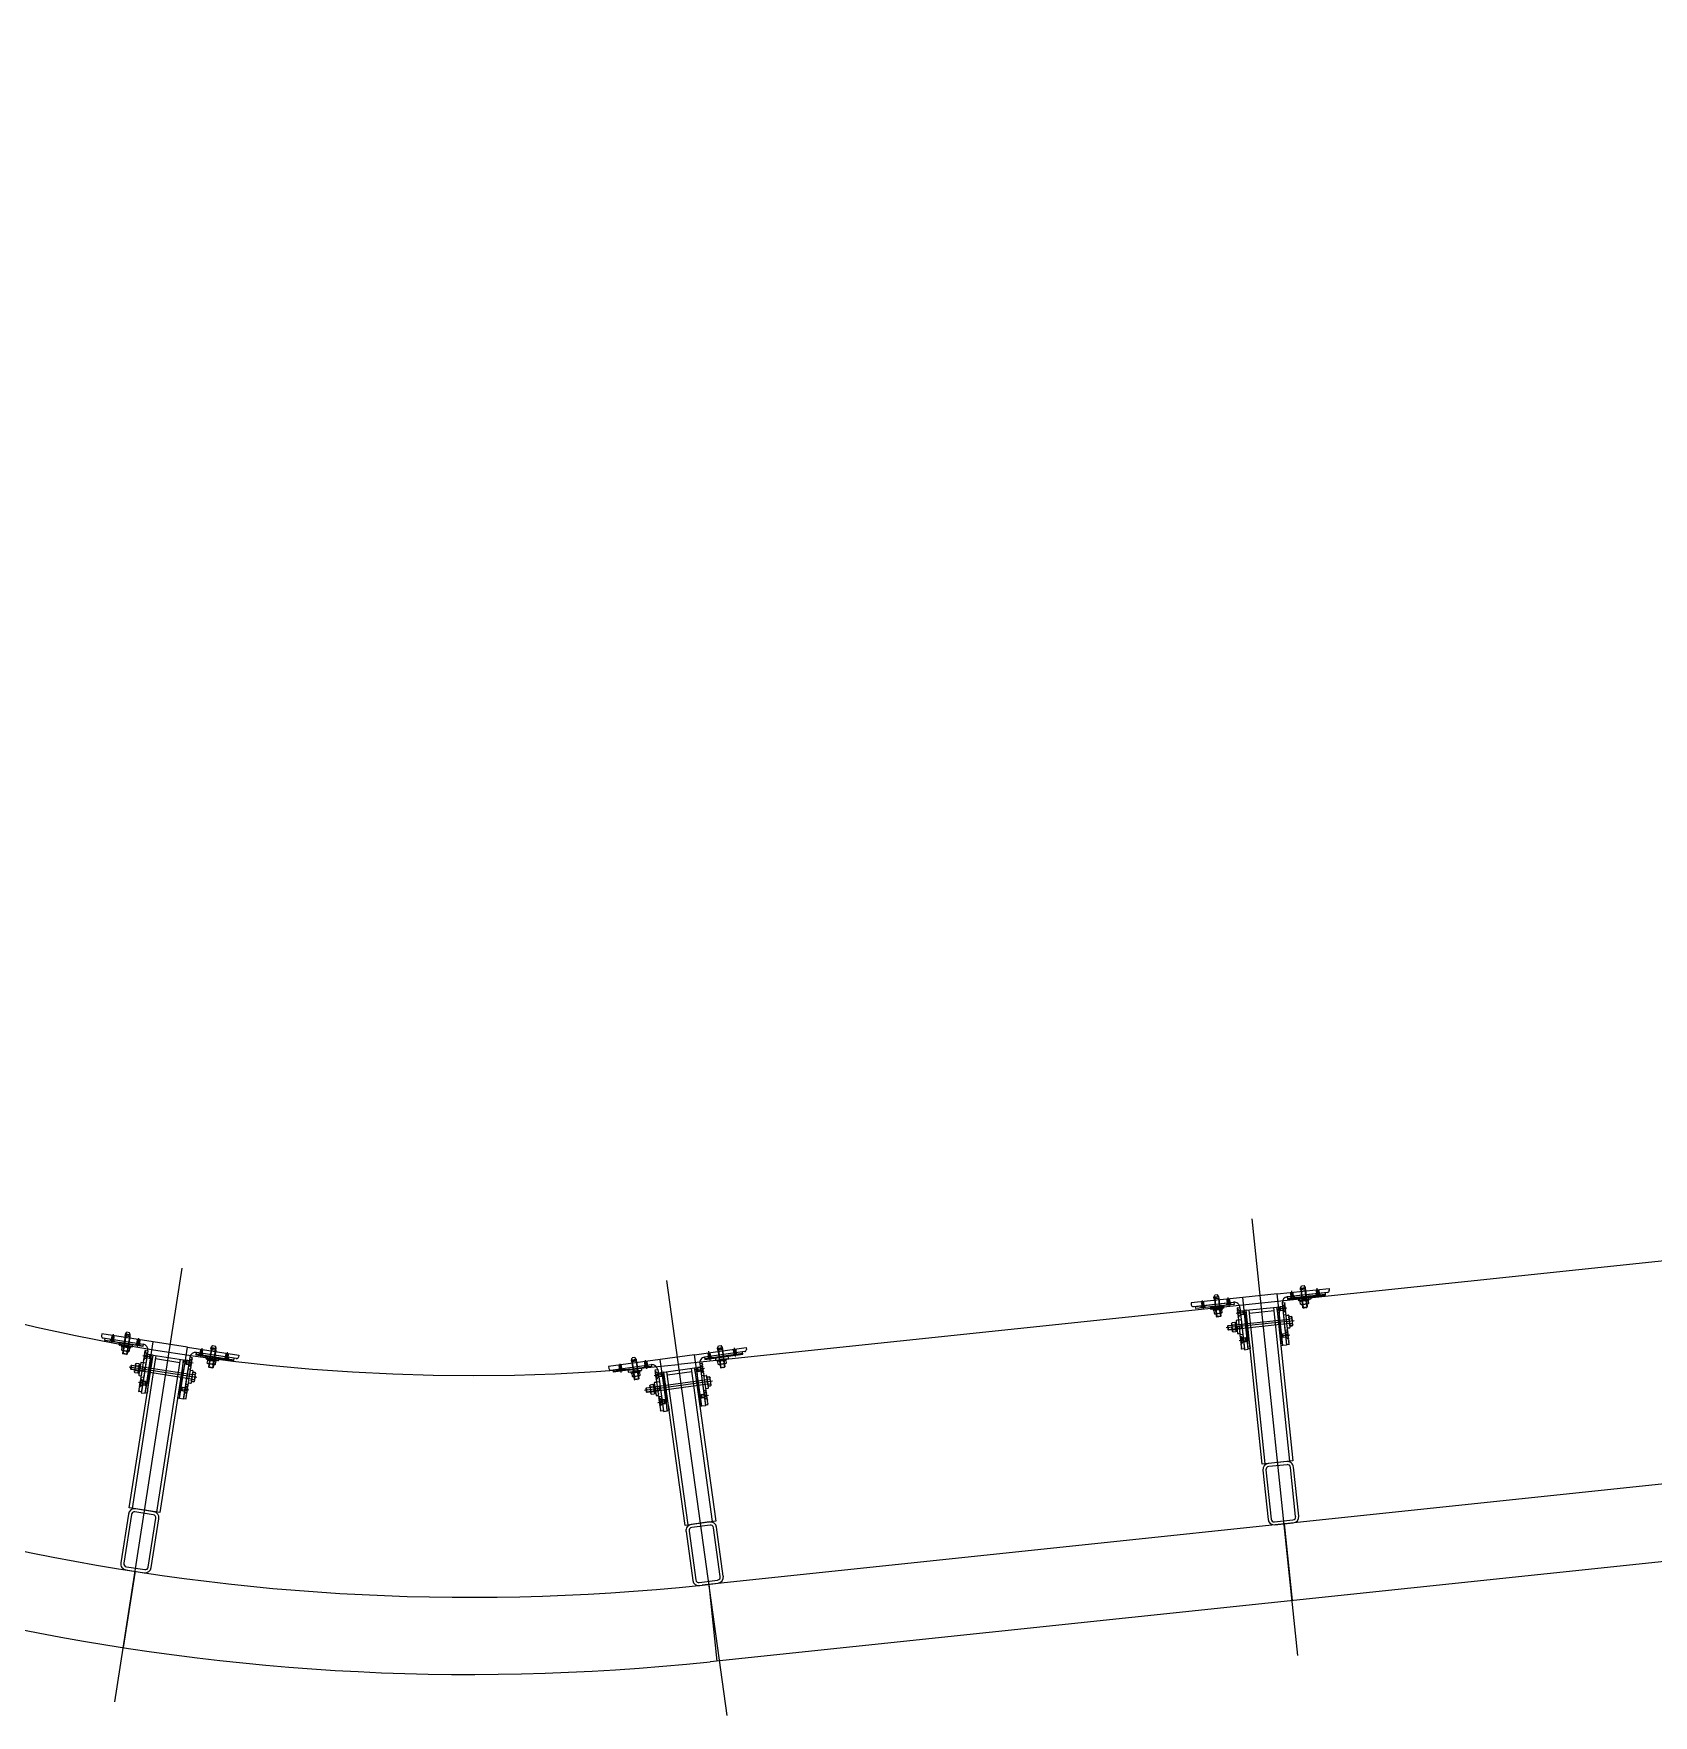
# Model space of a CAD drawing. Extents: x 809487 to 809680, y 818779 to 819225.
# Drawn here: x 809534.005 to 809538.206, y 818960.206 to 818964.567 of the extents above; entities that cross this region are included whole.
import ezdxf

# ---------------------------------------------------------------- set-up
doc = ezdxf.new("R2010")
doc.units = 0
for name, color, linetype in [('Default', 7, 'Continuous'), ('F-Glazing', 7, 'Continuous'), ('MAJ223__', 7, 'Continuous'), ('MAJ292_1', 7, 'Continuous'), ('MAJ292__', 7, 'Continuous'), ('MAJ314__scope', 7, 'Continuous'), ('MAJ318__', 7, 'Continuous'), ('MAJ322__', 7, 'Continuous'), ('MAJ325__', 7, 'Continuous'), ('MAJ520__', 7, 'Continuous'), ('WELDING', 7, 'Continuous')]:
    doc.layers.add(name, color=color, linetype=linetype)

# ---------------------------------------------------------------- blocks, each defined once
blk = doc.blocks.new('A$C62E2240C')
at = {"layer": 'MAJ223__'}
for p, q in [((-0.005, -0.01), (0.0181, -0.01)), ((0.005, -0.0058), (0.0135, -0.0058)), ((0.005, -0.0142), (0.0135, -0.0142)), ((0.0127, -0.005), (0.0127, -0.015))]:
    blk.add_line(p, q, dxfattribs=at)
blk.add_lwpolyline([(0, 0), (0.005, -0.005), (0.005, -0.015), (0, -0.02)], close=True, dxfattribs=at)
for points in [[(0, -0.0113), (0.0033, -0.0113), (0.0033, -0.0088), (0, -0.0088)], [(0.005, -0.005), (0.0127, -0.005), (0.0135, -0.0058), (0.0135, -0.0142), (0.0127, -0.015), (0.005, -0.015)]]:
    blk.add_lwpolyline(points, dxfattribs=at)
blk = doc.blocks.new('TM12NUT')
at = {"layer": 'Default'}
for p, q in [((0.0078, 0), (-0.0078, 0)), ((-0.0104, -0.0015), (-0.0104, -0.0085)), ((-0.0078, -0.01), (0.0078, -0.01)), ((-0.0052, -0.0085), (-0.0052, -0.0015)), ((0.0052, -0.0085), (0.0052, -0.0015)), ((0.0104, -0.0085), (0.0104, -0.0015))]:
    blk.add_line(p, q, dxfattribs=at)
for centre, radius, start, end in [((0, -0.0098), 0.00979, 57.7958, 122.2042), ((0.0078, -0.003), 0.00301, 30, 150), ((-0.0078, -0.003), 0.00301, 30, 150), ((-0.0078, -0.007), 0.00301, 210, 330), ((0, -0.0002), 0.00979, 237.7958, 302.2042), ((0.0078, -0.007), 0.00301, 210, 330)]:
    blk.add_arc(centre, radius, start, end, dxfattribs=at)
blk = doc.blocks.new('M12_WASH')
at = {"layer": 'Default'}
for p, q in [((0.0025, 0.0016), (0, 0.0009)), ((0, -0.0016), (0.0025, -0.0009))]:
    blk.add_line(p, q, dxfattribs=at)
blk.add_lwpolyline([(0, -0.012), (0.0025, -0.012), (0.0025, 0.012), (0, 0.012)], close=True, dxfattribs=at)
blk = doc.blocks.new('A$C392C4054')
at = {"layer": 'Default'}
for p, q in [((0.013, 0.05), (0, 0.05)), ((0.013, 0.047), (0, 0.047)), ((0.0016, 0.0468), (0.0016, 0)), ((0.0114, 0.0468), (0.0114, 0))]:
    blk.add_line(p, q, dxfattribs=at)
at = {"layer": 'MAJ292_1'}
for p, q in [((0.0005, 0.047), (0.0005, 0.0468)), ((0.0125, 0.047), (0.0125, 0.0468))]:
    blk.add_line(p, q, dxfattribs=at)
at = {"layer": 'MAJ318__'}
for p, q in [((0, 0.0517), (0.003, 0.057)), ((0, 0.0468), (0, 0.0517)), ((0.013, 0.0515), (0, 0.0515)), ((0.013, 0.0468), (0, 0.0468)), ((0.0005, 0.0468), (0.0005, 0.0011)), ((0.01, 0.057), (0.003, 0.057)), ((0.013, 0.0517), (0.01, 0.057)), ((0.0125, 0.0468), (0.0125, 0.0011)), ((0.013, 0.0468), (0.013, 0.0517)), ((0.0005, 0.0011), (0.0016, 0)), ((0.0125, 0.0011), (0.0005, 0.0011)), ((0.0054, 0), (0.0016, 0)), ((0.0065, 0.0011), (0.0054, 0)), ((0.0065, 0.0011), (0.0076, 0)), ((0.0114, 0), (0.0076, 0)), ((0.0114, 0), (0.0125, 0.0011))]:
    blk.add_line(p, q, dxfattribs=at)
blk = doc.blocks.new('M06MC13')
at = {"layer": 'Default'}
for p, q in [((-0.005, 0), (0.018, 0)), ((0.003, 0.0025), (0.013, 0.0025)), ((0.0125, -0.003), (0.0125, 0.003)), ((0.003, -0.0025), (0.013, -0.0025))]:
    blk.add_line(p, q, dxfattribs=at)
blk.add_lwpolyline([(0, -0.006), (0.003, -0.003), (0.003, 0.003), (0, 0.006)], close=True, dxfattribs=at)
for points in [[(0, 0.00075), (0.002, 0.00075), (0.002, -0.00075), (0, -0.00075)], [(0.003, -0.003), (0.0125, -0.003), (0.013, -0.0025), (0.013, 0.0025), (0.0125, 0.003), (0.003, 0.003)]]:
    blk.add_lwpolyline(points, dxfattribs=at)
blk = doc.blocks.new('M12HB160')
at = {"layer": 'Default'}
for p, q in [((-0.013, 0), (0.165, 0)), ((0.125, 0.005), (0.16, 0.005)), ((0.159, -0.006), (0.159, 0.006)), ((0.125, -0.005), (0.16, -0.005))]:
    blk.add_line(p, q, dxfattribs=at)
blk.add_lwpolyline([(-0.0065, -0.012), (-0.008, -0.0105), (-0.008, 0.0105), (-0.0065, 0.012), (0, 0.012), (0, -0.012)], close=True, dxfattribs=at)
for points in [[(-0.0064, 0.006), (0, 0.006), (0, 0.012), (-0.0064, 0.012)], [(0, -0.006), (0.159, -0.006), (0.16, -0.005), (0.16, 0.005), (0.159, 0.006), (0, 0.006)], [(0.124, -0.006), (0.125, -0.005), (0.125, 0.005), (0.124, 0.006)], [(-0.0064, -0.012), (0, -0.012), (0, -0.006), (-0.0064, -0.006)]]:
    blk.add_lwpolyline(points, dxfattribs=at)
for centre, radius, start, end in [((-0.0044, 0.009), 0.0036, 123.6264, 236.3736), ((0.004, 0), 0.012, 150, 210), ((-0.0044, -0.009), 0.0036, 123.6264, 236.3736)]:
    blk.add_arc(centre, radius, start, end, dxfattribs=at)
blk = doc.blocks.new('M12_NUT1')
at = {"layer": 'Default'}
blk.add_lwpolyline([(0.01, 0.0105), (0.01, -0.0105), (0.0085, -0.012), (0.0015, -0.012), (0, -0.0105), (0, 0.0105), (0.0015, 0.012), (0.0085, 0.012)], close=True, dxfattribs=at)
for points in [[(0.0016, 0.006), (0.0084, 0.006)], [(0.0016, 0.006), (0.0084, 0.006)], [(0.0084, -0.006), (0.0016, -0.006)], [(0.0084, -0.006), (0.0016, -0.006)]]:
    blk.add_lwpolyline(points, dxfattribs=at)
for centre, radius, start, end in [((0.0036, 0.009), 0.0036, 123.6264, 236.3736), ((0.012, 0), 0.012, 150, 210), ((0.0064, 0.009), 0.0036, 303.6264, 56.3736), ((-0.002, 0), 0.012, 330, 30), ((0.0036, -0.009), 0.0036, 123.6264, 236.3736), ((0.0064, -0.009), 0.0036, 303.6264, 56.3736)]:
    blk.add_arc(centre, radius, start, end, dxfattribs=at)

msp = doc.modelspace()

# ---------------------------------------------------------------- linework, layer by layer
at = {"layer": 'F-Glazing'}
for p, q in [((809537.2843, 818960.3614), (809537.1654, 818961.4932)), ((809534.2158, 818960.2408), (809534.3902, 818961.3654)), ((809535.8038, 818960.206), (809535.6474, 818961.3333)), ((809537.231, 818961.299), (809537.1415, 818961.2896)), ((809537.231, 818961.299), (809537.231, 818961.299)), ((809537.1588, 818961.2493), (809537.2225, 818961.2559)), ((809534.4041, 818961.1609), (809534.3151, 818961.1747)), ((809534.4041, 818961.1609), (809534.4041, 818961.1609)), ((809535.7195, 818961.1413), (809535.6303, 818961.129)), ((809535.7195, 818961.1413), (809535.7195, 818961.1413)), ((809534.3215, 818961.1312), (809534.3848, 818961.1214)), ((809535.649, 818961.0892), (809535.7124, 818961.098))]:
    msp.add_line(p, q, dxfattribs=at)
for points in [[(809537.15, 818961.2564), (809537.1451, 818961.2559), (809537.1605, 818961.1571), (809537.1555, 818961.1566)], [(809537.2296, 818961.2647), (809537.2346, 818961.2653), (809537.24, 818961.1655), (809537.245, 818961.166)], [(809534.3149, 818961.1404), (809534.3099, 818961.1411), (809534.2996, 818961.0418), (809534.2946, 818961.0425)], [(809534.3939, 818961.1281), (809534.3988, 818961.1273), (809534.3786, 818961.0295), (809534.3836, 818961.0287)], [(809535.64, 818961.096), (809535.635, 818961.0953), (809535.6537, 818960.9972), (809535.6487, 818960.9965)], [(809535.7192, 818961.107), (809535.7242, 818961.1077), (809535.7329, 818961.0082), (809535.7379, 818961.0089)]]:
    msp.add_lwpolyline(points, close=True, dxfattribs=at)
at = {"layer": 'MAJ223__'}
for points in [[(809537.1339, 818961.1942), (809537.1353, 818961.1959), (809537.1336, 818961.1972), (809537.135, 818961.1989), (809537.1333, 818961.2002), (809537.1346, 818961.2018), (809537.133, 818961.2032), (809537.1343, 818961.2048), (809537.1327, 818961.2062), (809537.134, 818961.2078), (809537.1324, 818961.2091), (809537.1337, 818961.2108), (809537.1321, 818961.2121), (809537.1334, 818961.2138), (809537.1317, 818961.2151), (809537.1331, 818961.2168), (809537.1314, 818961.2181), (809537.1328, 818961.2197), (809537.1311, 818961.2211), (809537.1324, 818961.2227), (809537.1308, 818961.2241), (809537.1321, 818961.2257), (809537.1305, 818961.227), (809537.1318, 818961.2287), (809537.1302, 818961.23), (809537.1315, 818961.2317), (809537.1375, 818961.2323), (809537.1415, 818961.1935), (809537.1356, 818961.1929)], [(809537.2582, 818961.2073), (809537.2566, 818961.2086), (809537.2579, 818961.2103), (809537.2563, 818961.2116), (809537.2576, 818961.2133), (809537.256, 818961.2146), (809537.2573, 818961.2162), (809537.2557, 818961.2176), (809537.257, 818961.2192), (809537.2553, 818961.2206), (809537.2567, 818961.2222), (809537.255, 818961.2235), (809537.2564, 818961.2252), (809537.2547, 818961.2265), (809537.2561, 818961.2282), (809537.2544, 818961.2295), (809537.2557, 818961.2312), (809537.2541, 818961.2325), (809537.2554, 818961.2341), (809537.2538, 818961.2355), (809537.2551, 818961.2371), (809537.2535, 818961.2385), (809537.2548, 818961.2401), (809537.2532, 818961.2414), (809537.2545, 818961.2431), (809537.2528, 818961.2444), (809537.2469, 818961.2438), (809537.2509, 818961.205), (809537.2569, 818961.2056)], [(809534.2834, 818961.0844), (809534.2851, 818961.0856), (809534.2839, 818961.0874), (809534.2856, 818961.0886), (809534.2843, 818961.0903), (809534.286, 818961.0916), (809534.2848, 818961.0933), (809534.2865, 818961.0945), (809534.2852, 818961.0963), (809534.287, 818961.0975), (809534.2857, 818961.0992), (809534.2874, 818961.1005), (809534.2862, 818961.1022), (809534.2879, 818961.1034), (809534.2866, 818961.1051), (809534.2883, 818961.1064), (809534.2871, 818961.1081), (809534.2888, 818961.1094), (809534.2875, 818961.1111), (809534.2893, 818961.1123), (809534.288, 818961.114), (809534.2897, 818961.1153), (809534.2885, 818961.117), (809534.2902, 818961.1183), (809534.2889, 818961.12), (809534.2906, 818961.1212), (809534.2966, 818961.1203), (809534.2906, 818961.0818), (809534.2847, 818961.0827)], [(809534.4069, 818961.0652), (809534.4057, 818961.067), (809534.4074, 818961.0682), (809534.4061, 818961.0699), (809534.4078, 818961.0712), (809534.4066, 818961.0729), (809534.4083, 818961.0741), (809534.4071, 818961.0758), (809534.4088, 818961.0771), (809534.4075, 818961.0788), (809534.4092, 818961.0801), (809534.408, 818961.0818), (809534.4097, 818961.083), (809534.4084, 818961.0847), (809534.4101, 818961.086), (809534.4089, 818961.0877), (809534.4106, 818961.089), (809534.4094, 818961.0907), (809534.4111, 818961.0919), (809534.4098, 818961.0936), (809534.4115, 818961.0949), (809534.4103, 818961.0966), (809534.412, 818961.0978), (809534.4107, 818961.0996), (809534.4124, 818961.1008), (809534.4112, 818961.1025), (809534.4053, 818961.1034), (809534.3993, 818961.0649), (809534.4052, 818961.064)], [(809535.6259, 818961.0334), (809535.6272, 818961.0351), (809535.6255, 818961.0363), (809535.6268, 818961.038), (809535.6251, 818961.0393), (809535.6264, 818961.041), (809535.6247, 818961.0423), (809535.626, 818961.044), (809535.6243, 818961.0453), (809535.6256, 818961.047), (809535.6239, 818961.0482), (809535.6252, 818961.0499), (809535.6235, 818961.0512), (809535.6247, 818961.0529), (809535.6231, 818961.0542), (809535.6243, 818961.0559), (809535.6226, 818961.0571), (809535.6239, 818961.0588), (809535.6222, 818961.0601), (809535.6235, 818961.0618), (809535.6218, 818961.0631), (809535.6231, 818961.0648), (809535.6214, 818961.0661), (809535.6227, 818961.0678), (809535.621, 818961.069), (809535.6223, 818961.0707), (809535.6282, 818961.0715), (809535.6336, 818961.0329), (809535.6276, 818961.0321)], [(809535.7498, 818961.0505), (809535.7481, 818961.0518), (809535.7493, 818961.0535), (809535.7476, 818961.0548), (809535.7489, 818961.0565), (809535.7472, 818961.0578), (809535.7485, 818961.0595), (809535.7468, 818961.0607), (809535.7481, 818961.0624), (809535.7464, 818961.0637), (809535.7477, 818961.0654), (809535.746, 818961.0667), (809535.7473, 818961.0684), (809535.7456, 818961.0697), (809535.7469, 818961.0713), (809535.7452, 818961.0726), (809535.7465, 818961.0743), (809535.7448, 818961.0756), (809535.746, 818961.0773), (809535.7444, 818961.0786), (809535.7456, 818961.0803), (809535.7439, 818961.0815), (809535.7452, 818961.0832), (809535.7435, 818961.0845), (809535.7448, 818961.0862), (809535.7431, 818961.0875), (809535.7372, 818961.0867), (809535.7425, 818961.048), (809535.7485, 818961.0489)]]:
    msp.add_lwpolyline(points, close=True, dxfattribs=at)
at = {"layer": 'MAJ292__'}
for p, q in [((809537.1999, 818960.8582), (809537.158, 818961.2572)), ((809537.2636, 818960.8649), (809537.2216, 818961.2639)), ((809534.2613, 818960.7427), (809534.3228, 818961.1391)), ((809534.3245, 818960.7329), (809534.386, 818961.1293)), ((809535.703, 818960.6998), (809535.6479, 818961.0971)), ((809535.7664, 818960.7086), (809535.7113, 818961.1059))]:
    msp.add_line(p, q, dxfattribs=at)
for points in [[(809537.2551, 818961.1658), (809537.2451, 818961.1648), (809537.231, 818961.299), (809537.3653, 818961.3132), (809537.3658, 818961.3082)], [(809537.1457, 818961.1543), (809537.1556, 818961.1554), (809537.1415, 818961.2896), (809537.0072, 818961.2755), (809537.0078, 818961.2706)], [(809537.0133, 818961.2661), (809537.1177, 818961.2771)], [(809537.2436, 818961.2752), (809537.2551, 818961.1658)], [(809537.3613, 818961.3027), (809537.2569, 818961.2917)], [(809537.1342, 818961.2637), (809537.1457, 818961.1543)], [(809534.2845, 818961.0428), (809534.2944, 818961.0413), (809534.3151, 818961.1747), (809534.1817, 818961.1954), (809534.1809, 818961.1904)], [(809534.1851, 818961.1847), (809534.2889, 818961.1686)], [(809534.3014, 818961.1515), (809534.2845, 818961.0428)], [(809534.3932, 818961.026), (809534.3834, 818961.0275), (809534.4041, 818961.1609), (809534.5375, 818961.1402), (809534.5367, 818961.1353)], [(809534.531, 818961.1311), (809534.4272, 818961.1472)], [(809535.7479, 818961.009), (809535.738, 818961.0076), (809535.7195, 818961.1413), (809535.8532, 818961.1599), (809535.8539, 818961.1549)], [(809535.8496, 818961.1493), (809535.7456, 818961.1349)], [(809534.4101, 818961.1347), (809534.3932, 818961.026)], [(809535.639, 818960.9939), (809535.6489, 818960.9953), (809535.6303, 818961.129), (809535.4966, 818961.1104), (809535.4973, 818961.1055)], [(809535.503, 818961.1012), (809535.607, 818961.1156)], [(809535.6239, 818961.1028), (809535.639, 818960.9939)], [(809535.7328, 818961.118), (809535.7479, 818961.009)], [(809537.1936, 818960.8415), (809537.207, 818960.7142)], [(809537.2016, 818960.8423), (809537.215, 818960.715)], [(809537.2556, 818960.8641), (809537.2079, 818960.8591)], [(809537.2564, 818960.8561), (809537.2087, 818960.8511)], [(809537.2786, 818960.7217), (809537.2652, 818960.849)], [(809537.2866, 818960.7226), (809537.2732, 818960.8499)], [(809534.2509, 818960.7281), (809534.2313, 818960.6016)], [(809534.2588, 818960.7269), (809534.2392, 818960.6004)], [(809534.3154, 818960.7262), (809534.268, 818960.7336)], [(809534.3166, 818960.7341), (809534.2692, 818960.7415)], [(809534.3025, 818960.5906), (809534.3221, 818960.7171)], [(809534.3104, 818960.5894), (809534.33, 818960.7159)], [(809535.7585, 818960.7075), (809535.7109, 818960.7009)], [(809537.2238, 818960.7079), (809537.2715, 818960.7129)], [(809537.2246, 818960.7), (809537.2723, 818960.705)], [(809535.6973, 818960.6828), (809535.7149, 818960.556)], [(809535.7052, 818960.6839), (809535.7228, 818960.5571)], [(809535.7596, 818960.6995), (809535.712, 818960.6929)], [(809535.7862, 818960.5659), (809535.7686, 818960.6927)], [(809535.7941, 818960.567), (809535.7765, 818960.6938)], [(809534.2447, 818960.5834), (809534.2921, 818960.576)], [(809534.2459, 818960.5913), (809534.2933, 818960.5839)], [(809535.7318, 818960.5503), (809535.7794, 818960.5569)], [(809535.7329, 818960.5424), (809535.7805, 818960.549)]]:
    msp.add_lwpolyline(points, dxfattribs=at)
for points in [[(809537.2715, 818960.8658), (809537.192, 818960.8574), (809537.15, 818961.2564), (809537.2296, 818961.2647)], [(809534.3324, 818960.7317), (809534.2534, 818960.7439), (809534.3149, 818961.1404), (809534.3939, 818961.1281)], [(809535.7743, 818960.7097), (809535.6951, 818960.6987), (809535.64, 818961.096), (809535.7192, 818961.107)]]:
    msp.add_lwpolyline(points, close=True, dxfattribs=at)
for centre, radius, start, end in [((809537.0127, 818961.2711), 0.005, 186, 276), ((809537.1193, 818961.2622), 0.015, 6, 96), ((809537.2585, 818961.2768), 0.015, 96, 186), ((809537.3608, 818961.3077), 0.005, 276, 6), ((809534.1859, 818961.1897), 0.005, 171.1854, 261.1854), ((809534.2866, 818961.1538), 0.015, 351.1854, 81.1854), ((809534.4249, 818961.1324), 0.015, 81.1854, 171.1854), ((809535.8489, 818961.1543), 0.005, 277.8967, 7.8967), ((809534.5317, 818961.136), 0.005, 261.1854, 351.1854), ((809535.5023, 818961.1062), 0.005, 187.8967, 277.8967), ((809535.609, 818961.1008), 0.015, 7.8967, 97.8967), ((809535.7477, 818961.12), 0.015, 97.8967, 187.8967), ((809537.2095, 818960.8432), 0.016, 96, 186), ((809537.2095, 818960.8432), 0.008, 96, 186), ((809537.2573, 818960.8482), 0.016, 6, 96), ((809537.2573, 818960.8482), 0.008, 6, 96), ((809534.2667, 818960.7257), 0.016, 81.1854, 171.1854), ((809534.2667, 818960.7257), 0.008, 81.1854, 171.1854), ((809534.3142, 818960.7183), 0.008, 351.1854, 81.1854), ((809534.3142, 818960.7183), 0.016, 351.1854, 81.1854), ((809535.7607, 818960.6916), 0.016, 7.8967, 97.8967), ((809537.2229, 818960.7159), 0.016, 186, 276), ((809537.2229, 818960.7159), 0.008, 186, 276), ((809537.2707, 818960.7209), 0.008, 276, 6), ((809537.2707, 818960.7209), 0.016, 276, 6), ((809535.7131, 818960.685), 0.016, 97.8967, 187.8967), ((809535.7131, 818960.685), 0.008, 97.8967, 187.8967), ((809535.7607, 818960.6916), 0.008, 7.8967, 97.8967), ((809534.2471, 818960.5992), 0.016, 171.1854, 261.1854), ((809534.2471, 818960.5992), 0.008, 171.1854, 261.1854), ((809534.2946, 818960.5918), 0.016, 261.1854, 351.1854), ((809534.2946, 818960.5918), 0.008, 261.1854, 351.1854), ((809535.7307, 818960.5582), 0.016, 187.8967, 277.8967), ((809535.7307, 818960.5582), 0.008, 187.8967, 277.8967), ((809535.7783, 818960.5648), 0.008, 277.8967, 7.8967), ((809535.7783, 818960.5648), 0.016, 277.8967, 7.8967)]:
    msp.add_arc(centre, radius, start, end, dxfattribs=at)
at = {"layer": 'MAJ314__scope'}
for p, q in [((809537.2485, 818960.7025), (809537.2694, 818960.5036)), ((809534.2684, 818960.5797), (809534.2377, 818960.3821)), ((809535.7567, 818960.5457), (809535.7776, 818960.3468))]:
    msp.add_line(p, q, dxfattribs=at)
for points in [[(809568.5158, 818964.5671), (809535.677, 818961.1156)], [(809568.8743, 818964.0265), (809535.7388, 818960.5438)], [(809568.8952, 818963.8276), (809535.7598, 818960.3449)]]:
    msp.add_lwpolyline(points, dxfattribs=at)
for radius, end in [(5.1227, 276.0008), (5.6978, 276.0176), (5.8978, 276.01731)]:
    msp.add_arc((809535.1415, 818966.2102), radius, 202, end, dxfattribs=at)
at = {"layer": 'MAJ322__'}
for points in [[(809537.0194, 818961.2607), (809537.0188, 818961.2667), (809537.1181, 818961.2771), (809537.1187, 818961.2712)], [(809537.2436, 818961.2752), (809537.2549, 818961.1677), (809537.2623, 818961.1685), (809537.2607, 818961.1698), (809537.262, 818961.1715), (809537.2604, 818961.1728), (809537.2617, 818961.1745), (809537.2601, 818961.1758), (809537.2614, 818961.1775), (809537.2597, 818961.1788), (809537.2611, 818961.1804), (809537.2594, 818961.1818), (809537.2608, 818961.1834), (809537.2591, 818961.1848), (809537.2604, 818961.1864), (809537.2588, 818961.1877), (809537.2601, 818961.1894), (809537.2585, 818961.1907), (809537.2598, 818961.1924), (809537.2582, 818961.1937), (809537.2595, 818961.1954), (809537.2579, 818961.1967), (809537.2592, 818961.1983), (809537.2575, 818961.1997), (809537.2589, 818961.2013), (809537.2572, 818961.2027), (809537.2586, 818961.2043), (809537.2569, 818961.2056), (809537.2582, 818961.2073), (809537.2566, 818961.2086), (809537.2579, 818961.2103), (809537.2563, 818961.2116), (809537.2576, 818961.2133), (809537.256, 818961.2146), (809537.2573, 818961.2162), (809537.2557, 818961.2176), (809537.257, 818961.2192), (809537.2553, 818961.2206), (809537.2567, 818961.2222), (809537.255, 818961.2235), (809537.2564, 818961.2252), (809537.2547, 818961.2265), (809537.2561, 818961.2282), (809537.2544, 818961.2295), (809537.2557, 818961.2312), (809537.2541, 818961.2325), (809537.2554, 818961.2341), (809537.2538, 818961.2355), (809537.2551, 818961.2371), (809537.2535, 818961.2385), (809537.2548, 818961.2401), (809537.2532, 818961.2414), (809537.2545, 818961.2431), (809537.2528, 818961.2444), (809537.2542, 818961.2461), (809537.2525, 818961.2474), (809537.2539, 818961.2491), (809537.2522, 818961.2504), (809537.2535, 818961.252), (809537.2519, 818961.2534), (809537.2532, 818961.255), (809537.2516, 818961.2564), (809537.2529, 818961.258), (809537.2513, 818961.2593), (809537.2526, 818961.261), (809537.251, 818961.2623), (809537.2523, 818961.264), (809537.2506, 818961.2653), (809537.252, 818961.267), (809537.2503, 818961.2683), (809537.2517, 818961.2699), (809537.25, 818961.2713), (809537.2514, 818961.2729), (809537.2497, 818961.2743), (809537.2497, 818961.2744), (809537.251, 818961.276)], [(809537.3564, 818961.2961), (809537.3558, 818961.3021), (809537.2565, 818961.2917), (809537.2571, 818961.2857)], [(809537.1342, 818961.2637), (809537.1455, 818961.1562), (809537.138, 818961.1554), (809537.1393, 818961.1571), (809537.1377, 818961.1584), (809537.139, 818961.1601), (809537.1374, 818961.1614), (809537.1387, 818961.1631), (809537.1371, 818961.1644), (809537.1384, 818961.166), (809537.1368, 818961.1674), (809537.1381, 818961.169), (809537.1364, 818961.1704), (809537.1378, 818961.172), (809537.1361, 818961.1733), (809537.1375, 818961.175), (809537.1358, 818961.1763), (809537.1372, 818961.178), (809537.1355, 818961.1793), (809537.1368, 818961.181), (809537.1352, 818961.1823), (809537.1365, 818961.1839), (809537.1349, 818961.1853), (809537.1362, 818961.1869), (809537.1346, 818961.1883), (809537.1359, 818961.1899), (809537.1342, 818961.1912), (809537.1356, 818961.1929), (809537.1339, 818961.1942), (809537.1353, 818961.1959), (809537.1336, 818961.1972), (809537.135, 818961.1989), (809537.1333, 818961.2002), (809537.1346, 818961.2018), (809537.133, 818961.2032), (809537.1343, 818961.2048), (809537.1327, 818961.2062), (809537.134, 818961.2078), (809537.1324, 818961.2091), (809537.1337, 818961.2108), (809537.1321, 818961.2121), (809537.1334, 818961.2138), (809537.1317, 818961.2151), (809537.1331, 818961.2168), (809537.1314, 818961.2181), (809537.1328, 818961.2197), (809537.1311, 818961.2211), (809537.1324, 818961.2227), (809537.1308, 818961.2241), (809537.1321, 818961.2257), (809537.1305, 818961.227), (809537.1318, 818961.2287), (809537.1302, 818961.23), (809537.1315, 818961.2317), (809537.1299, 818961.233), (809537.1312, 818961.2347), (809537.1295, 818961.236), (809537.1309, 818961.2376), (809537.1292, 818961.239), (809537.1306, 818961.2406), (809537.1289, 818961.242), (809537.1303, 818961.2436), (809537.1286, 818961.2449), (809537.1299, 818961.2466), (809537.1283, 818961.2479), (809537.1296, 818961.2496), (809537.128, 818961.2509), (809537.1293, 818961.2526), (809537.1277, 818961.2539), (809537.129, 818961.2555), (809537.1273, 818961.2569), (809537.1287, 818961.2585), (809537.127, 818961.2599), (809537.1284, 818961.2615), (809537.1284, 818961.2616), (809537.1267, 818961.2629)], [(809534.1897, 818961.178), (809534.1906, 818961.1839), (809534.2893, 818961.1686), (809534.2884, 818961.1626)], [(809534.3014, 818961.1515), (809534.2848, 818961.0447), (809534.2774, 818961.0459), (809534.2791, 818961.0471), (809534.2779, 818961.0488), (809534.2796, 818961.0501), (809534.2783, 818961.0518), (809534.2801, 818961.053), (809534.2788, 818961.0547), (809534.2805, 818961.056), (809534.2793, 818961.0577), (809534.281, 818961.059), (809534.2797, 818961.0607), (809534.2814, 818961.0619), (809534.2802, 818961.0636), (809534.2819, 818961.0649), (809534.2806, 818961.0666), (809534.2824, 818961.0679), (809534.2811, 818961.0696), (809534.2828, 818961.0708), (809534.2816, 818961.0725), (809534.2833, 818961.0738), (809534.282, 818961.0755), (809534.2837, 818961.0768), (809534.2825, 818961.0785), (809534.2842, 818961.0797), (809534.2829, 818961.0814), (809534.2847, 818961.0827), (809534.2834, 818961.0844), (809534.2851, 818961.0856), (809534.2839, 818961.0874), (809534.2856, 818961.0886), (809534.2843, 818961.0903), (809534.286, 818961.0916), (809534.2848, 818961.0933), (809534.2865, 818961.0945), (809534.2852, 818961.0963), (809534.287, 818961.0975), (809534.2857, 818961.0992), (809534.2874, 818961.1005), (809534.2862, 818961.1022), (809534.2879, 818961.1034), (809534.2866, 818961.1051), (809534.2883, 818961.1064), (809534.2871, 818961.1081), (809534.2888, 818961.1094), (809534.2875, 818961.1111), (809534.2893, 818961.1123), (809534.288, 818961.114), (809534.2897, 818961.1153), (809534.2885, 818961.117), (809534.2902, 818961.1183), (809534.2889, 818961.12), (809534.2906, 818961.1212), (809534.2894, 818961.1229), (809534.2911, 818961.1242), (809534.2898, 818961.1259), (809534.2915, 818961.1272), (809534.2903, 818961.1289), (809534.292, 818961.1301), (809534.2908, 818961.1318), (809534.2925, 818961.1331), (809534.2912, 818961.1348), (809534.2929, 818961.136), (809534.2917, 818961.1378), (809534.2934, 818961.139), (809534.2921, 818961.1407), (809534.2938, 818961.142), (809534.2926, 818961.1437), (809534.2943, 818961.1449), (809534.2931, 818961.1466), (809534.2948, 818961.1479), (809534.2935, 818961.1496), (809534.2952, 818961.1509), (809534.2952, 818961.151), (809534.294, 818961.1527)], [(809534.5246, 818961.126), (809534.5255, 818961.132), (809534.4268, 818961.1473), (809534.4259, 818961.1413)], [(809535.8449, 818961.1426), (809535.8441, 818961.1485), (809535.7452, 818961.1348), (809535.746, 818961.1289)], [(809534.4101, 818961.1347), (809534.3935, 818961.0278), (809534.4009, 818961.0267), (809534.3997, 818961.0284), (809534.4014, 818961.0297), (809534.4002, 818961.0314), (809534.4019, 818961.0326), (809534.4006, 818961.0343), (809534.4023, 818961.0356), (809534.4011, 818961.0373), (809534.4028, 818961.0386), (809534.4015, 818961.0403), (809534.4032, 818961.0415), (809534.402, 818961.0432), (809534.4037, 818961.0445), (809534.4025, 818961.0462), (809534.4042, 818961.0475), (809534.4029, 818961.0492), (809534.4046, 818961.0504), (809534.4034, 818961.0521), (809534.4051, 818961.0534), (809534.4038, 818961.0551), (809534.4055, 818961.0563), (809534.4043, 818961.0581), (809534.406, 818961.0593), (809534.4048, 818961.061), (809534.4065, 818961.0623), (809534.4052, 818961.064), (809534.4069, 818961.0652), (809534.4057, 818961.067), (809534.4074, 818961.0682), (809534.4061, 818961.0699), (809534.4078, 818961.0712), (809534.4066, 818961.0729), (809534.4083, 818961.0741), (809534.4071, 818961.0758), (809534.4088, 818961.0771), (809534.4075, 818961.0788), (809534.4092, 818961.0801), (809534.408, 818961.0818), (809534.4097, 818961.083), (809534.4084, 818961.0847), (809534.4101, 818961.086), (809534.4089, 818961.0877), (809534.4106, 818961.089), (809534.4094, 818961.0907), (809534.4111, 818961.0919), (809534.4098, 818961.0936), (809534.4115, 818961.0949), (809534.4103, 818961.0966), (809534.412, 818961.0978), (809534.4107, 818961.0996), (809534.4124, 818961.1008), (809534.4112, 818961.1025), (809534.4129, 818961.1038), (809534.4116, 818961.1055), (809534.4134, 818961.1067), (809534.4121, 818961.1085), (809534.4138, 818961.1097), (809534.4126, 818961.1114), (809534.4143, 818961.1127), (809534.413, 818961.1144), (809534.4147, 818961.1156), (809534.4135, 818961.1173), (809534.4152, 818961.1186), (809534.4139, 818961.1203), (809534.4157, 818961.1216), (809534.4144, 818961.1233), (809534.4161, 818961.1245), (809534.4149, 818961.1262), (809534.4166, 818961.1275), (809534.4153, 818961.1292), (809534.417, 818961.1305), (809534.4158, 818961.1322), (809534.4158, 818961.1323), (809534.4175, 818961.1335)], [(809535.5093, 818961.096), (809535.5085, 818961.102), (809535.6074, 818961.1157), (809535.6082, 818961.1098)], [(809535.6239, 818961.1028), (809535.6387, 818960.9958), (809535.6313, 818960.9947), (809535.6326, 818960.9964), (809535.6309, 818960.9977), (809535.6322, 818960.9994), (809535.6305, 818961.0007), (809535.6318, 818961.0024), (809535.6301, 818961.0037), (809535.6313, 818961.0054), (809535.6296, 818961.0066), (809535.6309, 818961.0083), (809535.6292, 818961.0096), (809535.6305, 818961.0113), (809535.6288, 818961.0126), (809535.6301, 818961.0143), (809535.6284, 818961.0155), (809535.6297, 818961.0172), (809535.628, 818961.0185), (809535.6293, 818961.0202), (809535.6276, 818961.0215), (809535.6289, 818961.0232), (809535.6272, 818961.0245), (809535.6285, 818961.0262), (809535.6268, 818961.0274), (809535.628, 818961.0291), (809535.6264, 818961.0304), (809535.6276, 818961.0321), (809535.6259, 818961.0334), (809535.6272, 818961.0351), (809535.6255, 818961.0363), (809535.6268, 818961.038), (809535.6251, 818961.0393), (809535.6264, 818961.041), (809535.6247, 818961.0423), (809535.626, 818961.044), (809535.6243, 818961.0453), (809535.6256, 818961.047), (809535.6239, 818961.0482), (809535.6252, 818961.0499), (809535.6235, 818961.0512), (809535.6247, 818961.0529), (809535.6231, 818961.0542), (809535.6243, 818961.0559), (809535.6226, 818961.0571), (809535.6239, 818961.0588), (809535.6222, 818961.0601), (809535.6235, 818961.0618), (809535.6218, 818961.0631), (809535.6231, 818961.0648), (809535.6214, 818961.0661), (809535.6227, 818961.0678), (809535.621, 818961.069), (809535.6223, 818961.0707), (809535.6206, 818961.072), (809535.6219, 818961.0737), (809535.6202, 818961.075), (809535.6214, 818961.0767), (809535.6198, 818961.0779), (809535.621, 818961.0796), (809535.6193, 818961.0809), (809535.6206, 818961.0826), (809535.6189, 818961.0839), (809535.6202, 818961.0856), (809535.6185, 818961.0869), (809535.6198, 818961.0886), (809535.6181, 818961.0898), (809535.6194, 818961.0915), (809535.6177, 818961.0928), (809535.619, 818961.0945), (809535.6173, 818961.0958), (809535.6186, 818961.0975), (809535.6169, 818961.0987), (809535.6182, 818961.1004), (809535.6181, 818961.1005), (809535.6164, 818961.1018)], [(809535.7328, 818961.118), (809535.7477, 818961.0109), (809535.7551, 818961.0119), (809535.7534, 818961.0132), (809535.7547, 818961.0149), (809535.753, 818961.0162), (809535.7543, 818961.0179), (809535.7526, 818961.0191), (809535.7539, 818961.0208), (809535.7522, 818961.0221), (809535.7535, 818961.0238), (809535.7518, 818961.0251), (809535.7531, 818961.0268), (809535.7514, 818961.0281), (809535.7526, 818961.0297), (809535.7509, 818961.031), (809535.7522, 818961.0327), (809535.7505, 818961.034), (809535.7518, 818961.0357), (809535.7501, 818961.037), (809535.7514, 818961.0387), (809535.7497, 818961.0399), (809535.751, 818961.0416), (809535.7493, 818961.0429), (809535.7506, 818961.0446), (809535.7489, 818961.0459), (809535.7502, 818961.0476), (809535.7485, 818961.0489), (809535.7498, 818961.0505), (809535.7481, 818961.0518), (809535.7493, 818961.0535), (809535.7476, 818961.0548), (809535.7489, 818961.0565), (809535.7472, 818961.0578), (809535.7485, 818961.0595), (809535.7468, 818961.0607), (809535.7481, 818961.0624), (809535.7464, 818961.0637), (809535.7477, 818961.0654), (809535.746, 818961.0667), (809535.7473, 818961.0684), (809535.7456, 818961.0697), (809535.7469, 818961.0713), (809535.7452, 818961.0726), (809535.7465, 818961.0743), (809535.7448, 818961.0756), (809535.746, 818961.0773), (809535.7444, 818961.0786), (809535.7456, 818961.0803), (809535.7439, 818961.0815), (809535.7452, 818961.0832), (809535.7435, 818961.0845), (809535.7448, 818961.0862), (809535.7431, 818961.0875), (809535.7444, 818961.0892), (809535.7427, 818961.0905), (809535.744, 818961.0922), (809535.7423, 818961.0934), (809535.7436, 818961.0951), (809535.7419, 818961.0964), (809535.7432, 818961.0981), (809535.7415, 818961.0994), (809535.7427, 818961.1011), (809535.7411, 818961.1023), (809535.7423, 818961.104), (809535.7406, 818961.1053), (809535.7419, 818961.107), (809535.7402, 818961.1083), (809535.7415, 818961.11), (809535.7398, 818961.1113), (809535.7411, 818961.113), (809535.7394, 818961.1142), (809535.7407, 818961.1159), (809535.739, 818961.1172), (809535.739, 818961.1173), (809535.7403, 818961.119)]]:
    msp.add_lwpolyline(points, close=True, dxfattribs=at)
for points in [[(809537.0584, 818961.2598), (809537.0577, 818961.2662), (809537.0915, 818961.2698), (809537.0922, 818961.2633)], [(809537.3185, 818961.2871), (809537.3179, 818961.2936), (809537.284, 818961.29), (809537.2847, 818961.2836)], [(809537.2858, 818961.2827), (809537.2986, 818961.284), (809537.3011, 818961.2858), (809537.3038, 818961.2846), (809537.3176, 818961.286)], [(809537.0913, 818961.2622), (809537.0785, 818961.2609), (809537.0757, 818961.2621), (809537.0733, 818961.2603), (809537.0595, 818961.2589)], [(809537.1243, 818961.2289), (809537.1256, 818961.2161), (809537.1274, 818961.2136), (809537.1261, 818961.2109), (809537.1276, 818961.1971)], [(809537.1324, 818961.2091), (809537.1337, 818961.2108), (809537.1321, 818961.2121), (809537.1334, 818961.2138), (809537.1317, 818961.2151), (809537.1331, 818961.2168), (809537.1314, 818961.2181), (809537.1328, 818961.2197), (809537.1311, 818961.2211), (809537.1324, 818961.2227), (809537.1308, 818961.2241), (809537.1321, 818961.2257), (809537.1305, 818961.227), (809537.1318, 818961.2287), (809537.1302, 818961.23), (809537.1301, 818961.2305), (809537.1251, 818961.23)], [(809537.2567, 818961.2222), (809537.255, 818961.2235), (809537.2564, 818961.2252), (809537.2547, 818961.2265), (809537.2561, 818961.2282), (809537.2544, 818961.2295), (809537.2557, 818961.2312), (809537.2541, 818961.2325), (809537.2554, 818961.2341), (809537.2538, 818961.2355), (809537.2551, 818961.2371), (809537.2535, 818961.2385), (809537.2548, 818961.2401), (809537.2532, 818961.2414), (809537.2545, 818961.2431), (809537.2544, 818961.2436), (809537.2594, 818961.2441)], [(809537.2605, 818961.2432), (809537.2619, 818961.2304), (809537.2606, 818961.2277), (809537.2624, 818961.2252), (809537.2639, 818961.2114)], [(809537.1287, 818961.1962), (809537.1337, 818961.1967), (809537.1336, 818961.1972), (809537.135, 818961.1989), (809537.1333, 818961.2002), (809537.1346, 818961.2018), (809537.133, 818961.2032), (809537.1343, 818961.2048), (809537.1327, 818961.2062), (809537.134, 818961.2078), (809537.1324, 818961.2091)], [(809537.263, 818961.2103), (809537.258, 818961.2098), (809537.2579, 818961.2103), (809537.2563, 818961.2116), (809537.2576, 818961.2133), (809537.256, 818961.2146), (809537.2573, 818961.2162), (809537.2557, 818961.2176), (809537.257, 818961.2192), (809537.2553, 818961.2206), (809537.2567, 818961.2222)], [(809534.2271, 818961.1671), (809534.2281, 818961.1735), (809534.2617, 818961.1683), (809534.2607, 818961.1619)], [(809534.2596, 818961.161), (809534.2468, 818961.163), (809534.2445, 818961.1649), (809534.2417, 818961.1638), (809534.2279, 818961.166)], [(809534.4856, 818961.127), (809534.4866, 818961.1334), (809534.453, 818961.1386), (809534.452, 818961.1322)], [(809535.8074, 818961.1323), (809535.8065, 818961.1388), (809535.7728, 818961.1341), (809535.7737, 818961.1277)], [(809534.2829, 818961.1204), (809534.2809, 818961.1076), (809534.282, 818961.1048), (809534.2801, 818961.1025), (809534.278, 818961.0888)], [(809534.2788, 818961.0876), (809534.2838, 818961.0869), (809534.2839, 818961.0874), (809534.2856, 818961.0886), (809534.2843, 818961.0903), (809534.286, 818961.0916), (809534.2848, 818961.0933), (809534.2865, 818961.0945), (809534.2852, 818961.0963), (809534.287, 818961.0975), (809534.2857, 818961.0992)], [(809534.2857, 818961.0992), (809534.2874, 818961.1005), (809534.2862, 818961.1022), (809534.2879, 818961.1034), (809534.2866, 818961.1051), (809534.2883, 818961.1064), (809534.2871, 818961.1081), (809534.2888, 818961.1094), (809534.2875, 818961.1111), (809534.2893, 818961.1123), (809534.288, 818961.114), (809534.2897, 818961.1153), (809534.2885, 818961.117), (809534.2902, 818961.1183), (809534.2889, 818961.12), (809534.289, 818961.1205), (809534.2841, 818961.1212)], [(809534.4092, 818961.0801), (809534.408, 818961.0818), (809534.4097, 818961.083), (809534.4084, 818961.0847), (809534.4101, 818961.086), (809534.4089, 818961.0877), (809534.4106, 818961.089), (809534.4094, 818961.0907), (809534.4111, 818961.0919), (809534.4098, 818961.0936), (809534.4115, 818961.0949), (809534.4103, 818961.0966), (809534.412, 818961.0978), (809534.4107, 818961.0996), (809534.4124, 818961.1008), (809534.4125, 818961.1013), (809534.4175, 818961.1005)], [(809534.4183, 818961.0994), (809534.4163, 818961.0867), (809534.4144, 818961.0843), (809534.4155, 818961.0815), (809534.4134, 818961.0678)], [(809534.4529, 818961.1311), (809534.4656, 818961.1291), (809534.4684, 818961.1302), (809534.4707, 818961.1283), (809534.4845, 818961.1262)], [(809535.5482, 818961.0964), (809535.5474, 818961.1028), (809535.581, 818961.1075), (809535.5819, 818961.1011)], [(809535.5811, 818961.0999), (809535.5683, 818961.0982), (809535.5655, 818961.0993), (809535.5631, 818961.0975), (809535.5494, 818961.0955)], [(809535.7748, 818961.1268), (809535.7876, 818961.1286), (809535.79, 818961.1304), (809535.7927, 818961.1293), (809535.8065, 818961.1312)], [(809534.4122, 818961.0669), (809534.4073, 818961.0677), (809534.4074, 818961.0682), (809534.4061, 818961.0699), (809534.4078, 818961.0712), (809534.4066, 818961.0729), (809534.4083, 818961.0741), (809534.4071, 818961.0758), (809534.4088, 818961.0771), (809534.4075, 818961.0788), (809534.4092, 818961.0801)], [(809535.6151, 818961.0677), (809535.6169, 818961.0549), (809535.6187, 818961.0526), (809535.6176, 818961.0498), (809535.6195, 818961.036)], [(809535.6239, 818961.0482), (809535.6252, 818961.0499), (809535.6235, 818961.0512), (809535.6247, 818961.0529), (809535.6231, 818961.0542), (809535.6243, 818961.0559), (809535.6226, 818961.0571), (809535.6239, 818961.0588), (809535.6222, 818961.0601), (809535.6235, 818961.0618), (809535.6218, 818961.0631), (809535.6231, 818961.0648), (809535.6214, 818961.0661), (809535.6227, 818961.0678), (809535.621, 818961.069), (809535.6209, 818961.0695), (809535.616, 818961.0688)], [(809535.7477, 818961.0654), (809535.746, 818961.0667), (809535.7473, 818961.0684), (809535.7456, 818961.0697), (809535.7469, 818961.0713), (809535.7452, 818961.0726), (809535.7465, 818961.0743), (809535.7448, 818961.0756), (809535.746, 818961.0773), (809535.7444, 818961.0786), (809535.7456, 818961.0803), (809535.7439, 818961.0815), (809535.7452, 818961.0832), (809535.7435, 818961.0845), (809535.7448, 818961.0862), (809535.7447, 818961.0867), (809535.7497, 818961.0874)], [(809535.7544, 818961.0537), (809535.7494, 818961.053), (809535.7493, 818961.0535), (809535.7476, 818961.0548), (809535.7489, 818961.0565), (809535.7472, 818961.0578), (809535.7485, 818961.0595), (809535.7468, 818961.0607), (809535.7481, 818961.0624), (809535.7464, 818961.0637), (809535.7477, 818961.0654)], [(809535.7508, 818961.0865), (809535.7526, 818961.0738), (809535.7515, 818961.071), (809535.7533, 818961.0686), (809535.7552, 818961.0548)], [(809535.6206, 818961.0352), (809535.6256, 818961.0359), (809535.6255, 818961.0363), (809535.6268, 818961.038), (809535.6251, 818961.0393), (809535.6264, 818961.041), (809535.6247, 818961.0423), (809535.626, 818961.044), (809535.6243, 818961.0453), (809535.6256, 818961.047), (809535.6239, 818961.0482)]]:
    msp.add_lwpolyline(points, dxfattribs=at)
for centre, start, end in [((809537.2857, 818961.2837), 186, 276), ((809537.3175, 818961.287), 276, 6), ((809537.0594, 818961.2599), 186, 276), ((809537.0912, 818961.2632), 276, 6), ((809537.1253, 818961.229), 96, 186), ((809537.2595, 818961.2431), 6, 96), ((809537.1286, 818961.1972), 186, 276), ((809537.2629, 818961.2113), 276, 6), ((809534.2281, 818961.1669), 171.1854, 261.1854), ((809534.2597, 818961.162), 261.1854, 351.1854), ((809534.2839, 818961.1202), 81.1854, 171.1854), ((809534.4173, 818961.0996), 351.1854, 81.1854), ((809534.453, 818961.1321), 171.1854, 261.1854), ((809534.4846, 818961.1272), 261.1854, 351.1854), ((809535.5492, 818961.0965), 187.8967, 277.8967), ((809535.5809, 818961.1009), 277.8967, 7.8967), ((809535.7747, 818961.1278), 187.8967, 277.8967), ((809535.8064, 818961.1322), 277.8967, 7.8967), ((809534.279, 818961.0886), 171.1854, 261.1854), ((809534.4124, 818961.0679), 261.1854, 351.1854), ((809535.6161, 818961.0679), 97.8967, 187.8967), ((809535.7498, 818961.0864), 7.8967, 97.8967), ((809535.7542, 818961.0547), 277.8967, 7.8967), ((809535.6205, 818961.0362), 187.8967, 277.8967)]:
    msp.add_arc(centre, 0.001, start, end, dxfattribs=at)
at = {"layer": 'MAJ325__'}
for p, q in [((809537.0193, 818961.2622), (809537.1186, 818961.2726)), ((809537.3563, 818961.2976), (809537.257, 818961.2872)), ((809537.318, 818961.2921), (809537.2842, 818961.2885)), ((809537.0578, 818961.2648), (809537.0917, 818961.2683)), ((809534.1899, 818961.1794), (809534.2886, 818961.1641)), ((809534.2279, 818961.172), (809534.2615, 818961.1668)), ((809534.5248, 818961.1275), (809534.4261, 818961.1428)), ((809535.8447, 818961.1441), (809535.7458, 818961.1304)), ((809534.4864, 818961.1319), (809534.4528, 818961.1372)), ((809535.5091, 818961.0975), (809535.608, 818961.1112)), ((809535.5476, 818961.1013), (809535.5812, 818961.106)), ((809535.8067, 818961.1373), (809535.773, 818961.1326))]:
    msp.add_line(p, q, dxfattribs=at)

# ---------------------------------------------------------------- block references
at = {"layer": 'MAJ223__'}
for name, p, yscale, rotation in [('M06MC13', (809537.3367, 818961.2956), -1.0000000000000004, 95.99999859926565), ('M06MC13', (809537.1053, 818961.2713), -1.0000000000000004, 95.99999859926565), ('A$C62E2240C', (809537.25, 818961.2718), -1.0000000000000007, -174.00000140073436), ('M06MC13', (809534.2754, 818961.1662), -1.0000000000000002, 81.18539524828383), ('A$C62E2240C', (809537.1381, 818961.1691), -1.0000000000000004, 5.999998599265645), ('M06MC13', (809534.5053, 818961.1305), -1.0000000000000002, 81.18539524828383), ('M06MC13', (809535.8252, 818961.1414), -1.0000000000000002, 97.89665686480812), ('A$C62E2240C', (809534.4154, 818961.1297), -1.0000000000000002, 171.1853952482838), ('M06MC13', (809535.5948, 818961.1094), -1.0000000000000002, 97.89665686480812), ('A$C62E2240C', (809535.7393, 818961.1147), -1.0000000000000004, -172.1033431351919), ('A$C62E2240C', (809534.281, 818961.0591), -1, -8.814604751716173), ('A$C62E2240C', (809535.6309, 818961.0084), -1.0000000000000002, 7.896656864808128)]:
    msp.add_blockref(name, p, dxfattribs=dict(at, yscale=yscale, rotation=rotation))
for name, p, rotation in [('M06MC13', (809537.0389, 818961.2643), 95.99999859926565), ('M06MC13', (809537.2702, 818961.2886), 95.99999859926565), ('A$C62E2240C', (809537.1286, 818961.2591), 5.999998599265634), ('M06MC13', (809534.2094, 818961.1764), 81.18539524828383), ('A$C62E2240C', (809537.2594, 818961.1819), -174.00000140073436), ('A$C62E2240C', (809534.2948, 818961.1484), -8.814604751716189), ('M06MC13', (809534.4393, 818961.1408), 81.18539524828383), ('M06MC13', (809535.759, 818961.1322), 97.89665686480814), ('M06MC13', (809535.5286, 818961.1002), 97.89665686480814), ('A$C62E2240C', (809535.6185, 818961.098), 7.896656864808118), ('A$C62E2240C', (809534.4015, 818961.0404), 171.18539524828384), ('A$C62E2240C', (809535.7518, 818961.0252), -172.1033431351919)]:
    msp.add_blockref(name, p, dxfattribs=dict(at, rotation=rotation))
at = {"layer": 'MAJ292__'}
for name, p, yscale, rotation in [('M12_NUT1', (809537.1234, 818961.2132), -1.0000000000000007, -174.00000140073436), ('M12_WASH', (809537.1259, 818961.2135), -1.0000000000000007, -174.00000140073436), ('M12_NUT1', (809534.2781, 818961.1055), -1.0000000000000002, 171.1853952482838), ('M12_WASH', (809534.2805, 818961.1051), -1.0000000000000002, 171.1853952482838), ('M12_NUT1', (809535.6148, 818961.052), -1.0000000000000004, -172.1033431351919), ('M12_WASH', (809535.6172, 818961.0524), -1.0000000000000004, -172.1033431351919)]:
    msp.add_blockref(name, p, dxfattribs=dict(at, yscale=yscale, rotation=rotation))
at = {"layer": 'MAJ520__'}
for name, p, yscale, rotation in [('M12_WASH', (809537.3006, 818961.2842), -1.0000000000000004, -84.00000140073436), ('TM12NUT', (809537.3009, 818961.2818), -1.0000000000000007, -174.00000140073436), ('M12HB160', (809537.2621, 818961.2278), -1.0000000000000007, -174.00000140073436), ('M12HB160', (809534.4159, 818961.0841), -1.0000000000000002, 171.1853952482838), ('M12_WASH', (809534.4676, 818961.1288), -1, -98.81460475171617), ('TM12NUT', (809534.4672, 818961.1263), -1.0000000000000002, 171.1853952482838), ('M12_WASH', (809535.7896, 818961.1289), -1.0000000000000002, -82.10334313519186), ('TM12NUT', (809535.7899, 818961.1264), -1.0000000000000004, -172.1033431351919), ('M12HB160', (809535.7529, 818961.0712), -1.0000000000000004, -172.1033431351919)]:
    msp.add_blockref(name, p, dxfattribs=dict(at, yscale=yscale, rotation=rotation))
for name, p, rotation in [('M12_WASH', (809537.0765, 818961.2607), -84.00000140073436), ('TM12NUT', (809537.0767, 818961.2582), 5.999998599265634), ('M12_WASH', (809534.2448, 818961.1633), -98.81460475171619), ('TM12NUT', (809534.2445, 818961.1609), -8.814604751716189), ('M12_WASH', (809535.5663, 818961.0979), -82.10334313519188), ('TM12NUT', (809535.5667, 818961.0954), 7.896656864808118)]:
    msp.add_blockref(name, p, dxfattribs=dict(at, rotation=rotation))
at = {"layer": 'WELDING'}
for p, yscale, rotation in [((809537.3093, 818961.264), -1.0000000000000007, -174.00000140073436), ((809534.4708, 818961.107), -1.0000000000000002, 171.1853952482838), ((809535.7989, 818961.1089), -1.0000000000000004, -172.1033431351919)]:
    msp.add_blockref('A$C392C4054', p, dxfattribs=dict(at, yscale=yscale, rotation=rotation))
for p, rotation in [((809537.0722, 818961.239), 5.999998599265634), ((809534.2352, 818961.1435), -8.814604751716189), ((809535.5628, 818961.0761), 7.896656864808118)]:
    msp.add_blockref('A$C392C4054', p, dxfattribs=dict(at, rotation=rotation))

doc.saveas('drawing.dxf')
